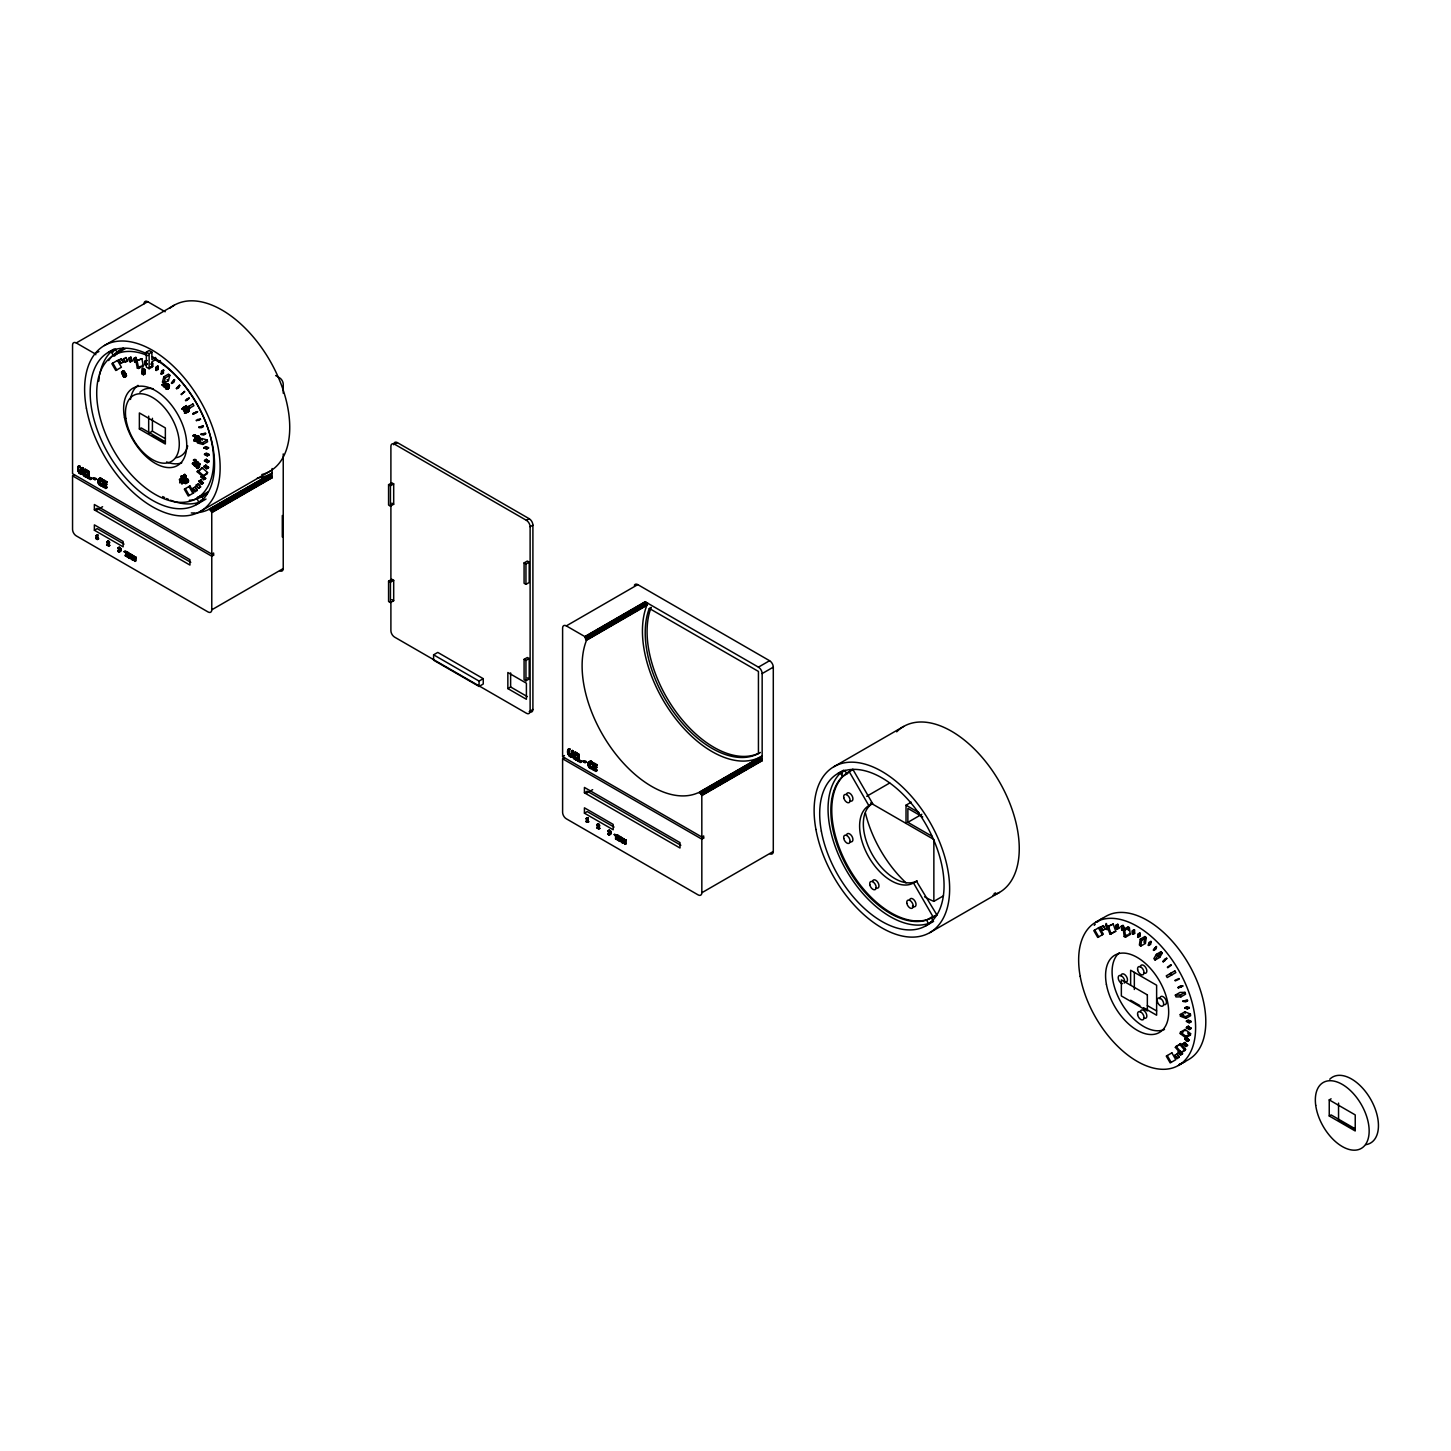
<?xml version="1.0" encoding="UTF-8"?>
<svg xmlns="http://www.w3.org/2000/svg" width="1451" height="1451" viewBox="0 0 1451 1451"><rect width="100%" height="100%" fill="white"/><g stroke="black" fill="none" stroke-linecap="round" stroke-linejoin="round"><path stroke-width="1.5" d="M166.611 384.914C163.491 390.011 170.22 388.179 166.956 384.805M165.487 385.494C167.391 380.96 170.384 390.011 166.52 389.176C161.805 385.513 172.034 382.248 167.844 388.142C164.217 385.676 170.801 381.722 169.132 387.453C167.228 392.006 164.235 382.955 168.098 383.789M196.611 437.422C199.531 433.305 200.292 447.724 196.737 439.617C197.118 435.064 192.548 433.359 195.976 437.549M200.419 440.397L197.953 435.808L198.061 440.233M283.235 453.909L283.235 568.556L211.773 609.819A5.242 3.029 60 0 1 208.055 611.959L76.268 535.872A5.242 3.029 60 0 1 72.55 529.434L72.55 475.855L211.773 556.223L213.623 555.153L213.623 553.012L211.773 554.082L211.755 512.62L272.099 477.778L272.099 468.528M701.812 795.547L762.156 760.723L762.156 673.572A5.242 3.029 60 0 0 758.438 667.152L645.169 601.748L584.844 636.572L566.325 625.889A5.242 3.029 60 0 0 562.607 628.029L562.607 756.642L703.681 838.079L703.681 835.939L701.831 837.009L701.812 795.547L700.089 792.681L697.75 792.917A98.45 56.843 60 0 1 612.576 749.931A98.45 56.843 60 0 1 586.222 641.016L584.844 636.572M187.088 481.224C182.264 477.724 186.091 486.357 188.158 479.701C182.373 475.293 186 487.373 188.503 480.535M196.955 437.73C197.844 435.354 200.038 441.213 198.406 441.576C193.582 435.663 204.138 436.878 197.608 441.576M185.057 480.589C188.449 484.707 188.158 475.62 184.132 481.369M155.783 370.277L155.928 367.139L157.778 366.069L158.105 369.497L155.783 370.277L157.633 369.189L157.778 366.069M156.236 370.567L156.382 367.429L158.25 366.359M204.5 460.856L206.368 459.26L209.125 461.563L207.275 462.633L204.5 460.856L206.368 459.26M207.275 462.633L209.162 461.037M1137.711 937.183L1137.856 934.063L1139.724 932.993L1140.033 936.403L1137.711 937.183L1139.579 936.113L1139.724 932.993M1138.183 937.473L1138.328 934.353L1140.178 933.283M1186.428 1027.78L1188.315 1026.183L1191.071 1028.487L1189.203 1029.557L1186.428 1027.78L1188.315 1026.183M1189.203 1029.557L1191.09 1027.961M80.041 473.733L81.691 473.77L81.945 468.6L83.07 467.966C85.954 477.832 75.851 471.267 79.225 465.753L79.932 466.152C83.541 475.384 77.248 476.236 78.118 466.388L79.225 465.753M569.282 748.68L568.175 749.315C564.802 754.846 574.886 761.412 572.002 751.527L573.127 750.893C576.011 760.759 565.908 754.194 569.282 748.68L569.989 749.079C567.033 754.067 575.104 759.272 572.42 750.475L573.127 750.893M645.169 601.748L646.547 606.173A98.45 56.843 60 0 0 672.919 715.107A98.45 56.843 60 0 0 758.075 758.093L762.156 755.917M83.414 471.956C81.601 477.633 92.538 475.475 85.029 476.599C79.007 473.969 85.917 465.172 87.785 472.083C81.075 472.554 84.811 467.875 87.731 472.047M87.731 475.384L85.228 474.386L84.539 471.303M101.878 485.795C98.124 483.909 96.618 477.397 102.985 480.843C96.201 472.137 100.355 486.72 101.878 485.795C95.24 485.94 98.741 473.643 101.878 481.496C99.23 473.498 98.215 486.901 105.669 485.414L106.775 484.054L103.239 483.292L103.239 481.605L106.957 481.75L103.638 479.846L101.57 481.079M573.471 754.883C571.875 760.85 582.83 758.238 574.596 759.199C569.191 756.08 576.283 748.39 577.843 755.01C571.132 755.481 574.868 750.802 577.788 754.973M577.226 758.474L575.285 757.313L574.596 754.248M591.228 768.685C590.575 768.032 584.898 760.052 593.042 763.788C590.122 756.116 586.313 767.67 592.715 768.087C585.714 771.08 588.181 755.826 591.935 764.423M592.77 767.198C588.181 767.833 589.668 757.93 592.987 763.752M84.775 469.326C80.657 471.575 88.293 477.016 85.536 476.853M574.487 752.416C570.805 755.028 579.294 760.741 575.086 759.544M183.842 408.765L182.064 409.128L183.533 407.278C189.029 418.069 189.482 408.565 184.676 407.495L186.544 405.573L183.896 407.096L185.51 409.871L186.363 409.273M186.78 412.374L189.12 410.379L185.601 406.951M184.331 474.531C188.449 478.322 181.194 475.892 184.749 474.241L186.073 476.2L183.334 479.175L180.867 476.273C184.422 474.404 182.899 481.75 181.339 476.073M142.851 368.173L145.281 370.168L142.488 369.642C143.576 370.966 145.789 376.861 141.745 373.506C145.372 373.288 144.356 372.381 142.851 368.173L141.926 371.329L143.722 373.687L141.781 372.816M142.706 372.272C145.191 378.149 146.515 367.919 141.926 371.329M195.123 461.871L192.384 463.74L195.014 466.061L196.085 465.045L193.981 463.177L196.175 462.851L196.611 461.345L195.051 459.441L193.582 459.713L195.123 461.871L196.52 461.037M118.891 550.002C121.358 554.536 121.666 544.923 117.857 547.861C119.236 548.605 119.871 552.359 117.803 550.673M607.915 830.788L610.254 834.361L610.798 831.604L609.402 830.208L607.915 830.788L609.257 832.13L608.676 834.398L607.86 833.6L610.817 831.822M182.989 408.602L183.207 407.477M183.588 480.916C191.623 473.824 184.64 490.438 184.513 480.39M194.398 434.919L193.019 435.536L195.051 437.259L194.017 440.886L196.647 441.576L201.816 438.547L207.203 439.998L207.547 441.757L202.922 444.423L197.536 442.99L197.173 441.231L202.56 442.664L207.203 439.998M109.514 543.146C106.522 546.229 111.709 541.658 108.154 541.042C107.211 541.549 106.739 545.286 108.571 546.229C112.453 544.597 104.037 543.726 108.571 545.812L109.696 545.177M596.742 824.549C600.823 821.502 598.882 830.099 598.356 825.692C596.47 822.445 597.395 829.029 598.628 829.174C602.51 827.523 594.094 826.653 598.628 828.757L599.753 828.104M132.023 556.821L131.968 554.754L127.126 553.194M617.183 839.803L618.307 839.168L622.098 842.632L623.205 841.997L622.533 838.261L620.756 836.901L619.178 837.717L617.183 836.139L617.183 839.803L619.178 840.945L623.458 838.478L624.837 841.308L623.712 841.943C621.246 832.856 620.556 843.756 624.674 841.834L623.857 839.204L622.751 843.013M161.115 373.977L161.551 371.039L163.401 369.969L163.437 373.252L161.115 373.977L162.965 372.889L163.401 369.969M161.569 374.322L162.004 371.402L163.872 370.313M203.902 466.678L205.842 465.118L208.509 467.694L206.659 468.764L203.902 466.678L205.842 465.118M206.659 468.764L208.581 467.204M1140.25 939.214L1139.38 945.073L1140.758 946.106L1145.401 943.44L1146.272 937.582L1144.893 936.548L1140.25 939.214L1141.629 940.266L1140.758 946.106M1144.893 936.548L1144.023 942.388L1145.401 943.44M1180.243 1033.602L1180.461 1032.133L1185.104 1029.466L1190.6 1033.638L1190.382 1035.107L1185.739 1037.773L1180.243 1033.602L1183.327 1031.806M1184.887 1030.917L1185.104 1029.466M1185.739 1037.773L1185.957 1036.322L1190.6 1033.638M122.827 372.998C121.957 365.924 129.973 379.854 124.26 375.501M121.539 372.181C130.209 371.801 122.156 383.536 122.464 371.637M195.014 466.061C190.77 464.447 199.15 462.216 193.582 459.713M196.357 464.701C198.878 466.66 200.456 470.342 198.297 462.96L200.075 464.538C198.279 466.75 195.105 465.045 196.955 462.506L197.88 461.962L200.075 464.538M184.767 477.415L186.091 477.452L186.073 476.2M97.67 534.766C94.75 537.759 98.414 532.082 98.015 538.248L96.891 538.901L96.891 535.582L95.911 535.528M588.072 821.193L587.728 817.693L587.655 820.958L585.968 821.629L588.634 821.883L586.948 821.828C588.78 817.094 584.009 819.216 587.655 818.491M163.854 376.788L162.421 382.157L163.763 383.354L168.407 380.67L169.84 375.301L168.497 374.104L163.854 376.788L165.196 377.967L163.763 383.354M192.384 463.74C195.069 463.703 197.808 459.26 193.418 460.33M198.297 462.96L197.372 463.486C200.546 466.986 195.395 470.178 196.81 465.354M197.282 464.157L197.88 461.962M197.173 471.738L202.179 467.73L207.547 472.5L207.203 473.842L202.56 476.508L197.173 471.738L200.274 469.961M200.22 464.03L199.15 465.082L197.372 463.486M201.816 469.072L202.179 467.73M202.56 476.508L207.547 472.5M1148.303 945.181L1149.029 942.497L1150.879 941.409L1150.607 944.51L1148.303 945.181L1150.171 944.111L1150.879 941.409M1148.757 945.58L1149.482 942.878L1151.332 941.808M1184.705 1038.989L1186.682 1037.465L1189.258 1040.313L1187.39 1041.383L1184.705 1038.989L1186.682 1037.465M1187.39 1041.383L1189.367 1039.859M182.227 476.907C183.769 480.843 187.197 476.654 183.824 474.767M166.212 385.984L164.144 386.909L162.095 385.005L163.909 384.751L162.222 384.588M162.984 385.295L163.836 382.52M164.144 386.909L164.779 381.976M163.528 385.803L165.614 381.522L164.235 381.649M125.892 375.809C122.229 368.772 121.231 371.039 124.641 376.534M651.154 607.352L649.159 608.785A94.515 54.558 60 0 0 675.35 714.527A94.515 54.558 60 0 0 757.785 753.885L760.306 752.452M171.472 383.1L174.338 379.6L173.775 382.465L171.472 383.1L174.338 379.6M171.907 383.536L174.773 380.035M201.09 476.98L203.104 475.511L205.552 478.576L203.684 479.646L201.09 476.98L203.104 475.511M203.684 479.646L205.716 478.159M1153.418 950.006L1156.266 946.524L1155.703 949.389L1153.418 950.006L1156.266 946.524M1153.853 950.459L1156.701 946.959M1183.018 1043.904L1185.05 1042.435L1187.48 1045.482L1185.63 1046.552L1183.018 1043.904L1185.05 1042.435M1185.63 1046.552L1187.643 1045.083M108.281 544.071L106.685 541.622M647.781 603.253L646.838 605.393L586.512 640.217M134.435 557.42L133.655 559.016C132.585 551.507 130.409 563.514 134.889 559.052L135.705 557.384L134.598 561.174L134.598 558.018C136.938 554.572 133.492 559.941 134.598 561.174M135.542 556.767L134.78 558.381L133.401 555.533L129.121 558.018L127.126 556.876L126.854 552.196L125.33 555.824L126.437 551.942L125.33 555.824M623.712 841.943L626.179 840.038L626.179 843.72L624.655 844.119L624.655 840.945L626.179 840.038M624.837 841.308L625.599 839.712M134.598 558.018L133.51 559.542L132.694 556.912L133.8 556.277C135.687 559.669 130.88 561.084 130.481 557.347L128.25 556.223L128.25 552.559L130.227 554.137L128.667 553.23L127.561 554.881L130.118 555.08M622.751 839.857L623.821 842.632L624.655 840.945M198.624 436.57L198.442 439.925L196.52 440.941C193.092 441.721 197.898 434.828 193.019 435.536M176.387 388.433L179.507 385.222L178.654 387.834L176.387 388.433L179.507 385.222M176.804 388.904L179.924 385.694M198.878 481.369L200.945 479.936L203.213 483.183L201.363 484.253L198.878 481.369L200.945 479.936M201.363 484.253L203.43 482.82M1156.393 954.341L1153.871 958.603L1155.105 960.054L1159.748 957.37L1162.269 953.107L1161.036 951.656L1156.393 954.341L1157.626 955.774L1155.105 960.054M1159.349 954.504L1161.036 951.656M1175.346 1047.35L1180.624 1043.595L1185.576 1049.381L1184.941 1050.451L1180.316 1053.136L1175.346 1047.35L1180.624 1043.595M1180.316 1053.136L1185.576 1049.381M610.708 834.198L609.148 834.996L607.824 833.581M193.854 440.088L195.196 439.036M194.434 440.379L196.193 438.692L195.25 439.236M622.57 839.621L620.974 840.383L622.098 842.632M181.049 394.182L184.803 391.806M181.429 394.708L184.422 391.298M196.175 485.142L198.515 488.243L196.175 485.142L198.297 483.782L200.619 486.883L198.515 488.243M198.297 483.782L200.365 487.173M1162.976 961.106C1173.696 952.4 1158.007 966.783 1164.845 960.036M1163.376 961.614L1166.35 958.204M1180.461 1055.167L1178.121 1052.066L1180.461 1055.167L1182.565 1053.789L1180.225 1050.687M1182.565 1053.789L1179.971 1050.996M115.046 349.727L117.857 352.375L112.67 355.586A84.013 48.5 60 0 0 108.662 360.555M844.573 770.898L847.384 773.564L842.179 776.775A84.013 48.5 60 0 0 848.908 870.219A84.013 48.5 60 0 0 926.645 920.061L928.35 923.58L932.993 920.895L931.288 917.377A84.013 48.5 60 0 0 936.874 914.91L916.488 881.192A44.636 25.773 60 0 1 865.54 838.624L865.195 837.354A44.636 25.773 60 0 1 872.577 803.509L852.88 769.411L849.161 771.551A84.013 48.5 60 0 0 844.228 775.16L843.104 776.231A84.013 48.5 60 0 0 852.589 874.191A84.013 48.5 60 0 0 933.174 917.05L936.874 914.91M115.627 349.165L110.421 352.393A87.949 50.767 60 0 0 99.647 374.938M117.857 352.375L118.42 351.831A84.013 48.5 60 0 1 123.353 348.222L119.653 350.362A84.013 48.5 60 0 0 114.72 353.971L113.595 355.06A84.013 48.5 60 0 0 112.525 356.202M845.153 770.354L839.929 773.583A87.949 50.767 60 0 0 846.967 871.416A87.949 50.767 60 0 0 928.35 923.58M847.384 773.564L847.946 773.02A84.013 48.5 60 0 1 852.88 769.411M609.474 834.942L610.381 831.623L609.039 830.135M185.402 400.313L189.011 397.755M185.764 400.857L189.374 398.299M193.001 488.316L195.178 491.581L193.001 488.316L195.159 486.992L197.028 490.511L195.159 486.992M1167.33 967.237L1170.939 964.679M1167.692 967.781L1171.302 965.223M1174.947 1055.222L1177.106 1058.505L1174.947 1055.222L1177.087 1053.916L1178.974 1057.434L1177.087 1053.916M272.099 472.99L268.018 475.166A98.45 56.843 60 0 1 257.407 477.923M213.623 555.153L72.55 473.697L72.55 345.102A5.242 3.029 60 0 1 76.268 342.944L147.73 301.699L165.178 311.765M104.454 345.501L174.066 305.309M76.268 342.944L94.787 353.645L98.904 351.559M108.39 352.321L114.212 348.966M113.849 355.277L124.042 349.383A82.689 47.738 60 0 1 125.366 348.657M119.145 359.902L121.358 358.705L123.117 362.224L120.905 363.421L119.145 359.902L120.905 363.421M123.716 358.687L125.947 357.545L127.47 361.118L125.221 362.26L123.716 358.687L125.221 362.26M128.595 358.216L130.862 357.127L132.132 360.737C128.214 364.981 128.178 352.684 130.282 361.807M133.746 358.506L136.049 357.49L137.047 361.063C134.181 364.691 132.095 357.236 136.049 357.49M155.62 359.648L151.902 361.789L151.902 367.121L149.127 368.735L146.333 367.121L146.333 352.121L149.127 350.507L151.902 352.121L151.902 359.648L155.62 357.49C154.169 360.011 161.768 364.89 160.263 360.501M129.864 361.807L132.132 360.737M135.886 361.045L141.872 358.723L143.323 365.779L138.679 368.463L137.337 368.101L135.886 361.045L141.872 358.723M134.743 362.079L137.047 361.063M146.333 352.121L149.127 353.718L151.902 352.121M121.594 371.873L123.408 370.821M122.773 371.492L123.698 370.948M121.576 372.562L124.024 371.166M122.084 372.599L123.77 371.601M121.684 373.016L124.351 371.51M121.884 373.542L124.224 372.091M123.788 372.49L124.713 371.946M122.464 373.632L124.478 372.435M122.174 374.14L123.117 373.614L122.954 375.501M124.151 373.034L125.076 372.49M144.647 361.372L146.968 360.483L144.647 361.372L145.082 364.8L147.403 363.911L145.082 364.8M122.555 374.848L123.48 374.304M124.55 373.687L125.475 373.143M124.931 374.376L125.856 373.832M123.553 375.537L125.584 374.376M123.335 376.045L126.146 374.449M137.337 368.101L140.421 366.305M124.042 376.154L124.967 375.628M123.698 376.48L126.346 374.975M124.024 376.825L126.473 375.428M124.333 377.042L126.509 375.791M124.913 377.169L126.328 376.353M150.741 364.147L152.591 363.076L152.736 366.359L150.414 367.194L152.736 366.359M142.307 371.474L143.83 370.658M141.926 368.699L145.281 369.57M142.488 369.642L145.281 370.168M142.797 371.71L143.722 371.166M143.214 372L144.393 371.057M141.98 373.052L142.905 372.526M143.377 372.163L144.628 371.275M141.745 373.506L142.67 372.98M143.522 372.363L144.846 371.565M142.271 373.36L143.196 372.816M143.703 372.762L145.046 371.891M142.579 373.651L143.504 373.125M143.758 372.98L145.191 372.236M142.271 374.032L145.263 372.617M142.579 374.267L144.647 373.143M142.905 374.467L143.83 373.941M144.374 373.596L145.3 373.052M143.232 374.63L145.281 373.397M143.522 374.703L145.082 373.905M165.196 377.967L169.84 375.301M164.689 382.066L165.614 381.522M162.095 385.005L165.088 386.383L164.453 385.259M166.085 384.334L167.264 383.626M165.867 384.606L167.79 383.626M165.668 385.005L166.611 384.461M164.289 386.492L168.443 384.062M167.373 385.059L168.751 384.388M167.572 385.277L169.005 384.751M165.269 387L166.811 386.256M165.323 387.417L166.756 386.565M167.863 386.057L169.187 385.132M165.432 387.834L166.756 386.873M167.863 386.365L169.295 385.549M165.867 387.689L166.792 387.163M167.808 386.691L168.751 386.147M165.614 388.215L166.883 387.435M168.425 386.51L169.35 385.984M165.867 388.56L167.046 387.671M168.407 386.982L169.332 386.438M166.321 388.451L167.482 388.088M168.334 387.471L169.259 386.927M166.176 388.904L169.132 387.453M166.52 389.176L167.445 388.632M166.829 389.321L168.951 387.961M167.101 389.376L168.534 388.632M139.369 429.006L165.36 444.024L165.36 427.936L139.369 412.936L139.369 429.006L141.237 427.936L165.36 441.866M78.118 466.388L79.932 466.152M182.427 408.402L183.37 407.876M182.445 408.71L183.388 408.021M182.064 409.128L183.243 408.402M78.826 466.805C75.924 471.829 83.813 476.889 81.238 468.201L83.07 467.966M78.154 470.813L79.261 470.178M186.218 408.583L187.143 408.039M78.227 471.375L79.352 470.723M186.435 408.583L187.614 408.13M78.862 471.357L79.986 470.704M186.961 408.801L187.886 408.275M78.39 471.865L79.497 471.23M187.215 409.037L188.14 408.493M78.934 471.666L80.059 471.013M187.487 409.345L188.412 408.801M72.55 475.855L74.4 474.767M78.626 472.355L80.168 471.339M79.225 472.282L80.331 471.648M187.759 409.781L188.684 409.236M78.898 472.754L80.549 471.92M83.033 470.414L85.174 469.29M79.225 473.117L80.821 472.174M82.834 470.831L83.94 470.197M83.324 470.124L85.645 469.399M186.363 411.594L188.884 409.635M80.041 473.044L81.147 472.391M82.707 471.375L83.813 470.741M165.396 438.674L152.409 431.183L148.691 433.305L148.673 416.147M186.327 411.612L188.539 410.833L187.941 409.037M188.104 410.542L189.029 410.016M79.587 473.443L82.308 472.047M83.668 471.158L86.153 469.634M186.58 411.649L189.12 410.379M82.653 472.065L86.661 469.961M187.161 411.667L189.156 410.706M81.927 472.99L83.033 472.355M85.029 470.958L86.153 470.324M188.213 411.54L189.138 411.014M80.476 473.969L84.503 471.847M84.521 470.033L87.078 470.324M189.065 411.286L184.44 413.245L187.215 412.392M80.857 474.078L82.798 473.135M85.591 471.357L86.697 470.723M82.834 473.534L84.539 472.464M85.972 470.976L87.441 470.686M86.026 471.829L87.133 471.194M83.523 473.661L84.63 473.008M86.679 472.718L87.785 471.085M83.033 474.205L84.793 473.516M86.371 472.3L89.146 471.466L89.146 476.871L91.522 478.231L90.397 479.592L87.332 477.832L87.332 471.702L89.146 471.466M83.324 474.822L84.992 473.987M83.668 475.366L85.228 474.386M84.394 475.384L85.518 474.749M84.067 475.855L85.192 475.202M84.702 475.674L85.827 475.039M193.001 413.426C206.133 407.767 186.417 417.906 195.178 412.646M84.539 476.273L86.153 475.257M85.591 476.146L86.715 475.493M193.309 414.007L197.028 411.576M85.029 476.599L87.169 475.547M85.972 476.98L87.078 476.327M86.353 477.016L87.459 476.381M86.679 477.034L87.785 476.381M87.332 477.832L89.146 476.871M88.039 472.119L88.039 477.506L91.522 478.231M93.009 478.05L96.129 478.576L95.022 479.955L93.009 478.05L96.129 478.576M93.009 478.794L96.129 479.32M196.175 420.246L200.619 419.375M196.429 420.844L198.297 419.774M198.515 419.847L200.365 418.777M98.233 479.193L100.373 478.068M98.015 479.61L99.14 478.957M99.72 478.812L100.844 478.159M97.888 480.154L99.013 479.501M98.849 479.936L101.352 478.413M97.852 480.843L101.008 478.939M98.614 480.716L99.72 480.081M100.228 479.737L101.842 478.739M97.888 481.605L99.013 480.952M101.171 479.737L102.277 479.102M98.577 481.26L99.702 480.626M100.772 480.136L101.896 479.501M98.614 481.877L99.738 481.224M101.516 480.1L102.622 479.465M98.033 482.312L99.14 481.678M101.225 480.607L102.332 479.955M98.722 482.421L99.829 481.786M101.878 480.517L102.985 479.864M98.233 482.983L99.357 482.331M98.868 482.929L99.992 482.294M98.523 483.582L100.192 482.766M98.868 484.144L100.427 483.165M99.593 484.162L100.699 483.509M99.267 484.616L100.391 483.981M198.878 427.156L203.213 426.05L201.58 427.737L198.878 427.156L203.213 426.05M99.901 484.453L101.008 483.8M99.72 485.033L101.334 484.035M199.095 427.755L203.43 426.648M100.228 485.378L101.915 484.271M101.262 484.96L102.985 484.199M106.775 484.761L103.239 484.017L103.239 486.285L106.957 487.137L105.832 488.515L102.531 486.593L102.531 480.481L105.832 482.385L106.957 481.75M100.736 485.632L101.842 484.979M101.171 485.74L102.658 485.142M103.239 481.605L106.957 482.476M102.531 486.593L103.638 485.958L106.957 487.862M103.239 483.292L106.775 484.054M103.239 486.285L106.957 487.137M193.745 435.445L194.96 434.955M193.183 436.334L195.25 435.064M193.835 436.098L195.522 435.209M194.434 436.261L195.758 435.391M194.688 436.497L195.976 435.626M195.25 436.425L196.175 435.899M194.906 436.824L196.338 436.189M195.051 437.259L196.465 436.497M196.774 436.406L197.699 435.862M195.087 437.694L198.279 435.844M201.09 434.067L205.552 433.359L203.847 435.028L201.09 434.067L205.552 433.359M196.393 437.168L197.318 436.642M197.681 436.515L198.606 435.989M196.393 437.64L198.914 436.189M201.254 434.665L205.716 433.94M194.615 439.018L195.54 438.492M196.447 438.238L197.39 437.694M197.898 437.259L199.204 436.479M196.991 438.111L199.458 436.86M196.574 438.928L197.499 438.402M198.225 437.749L199.15 437.223M198.352 438.093L199.676 437.295M194.017 440.886L197.572 441.05L195.359 439.853M198.479 438.492L199.404 437.948M196.737 439.617L197.662 439.091M198.95 438.365L199.893 437.821M196.919 440.233L198.315 439.544M199.15 438.964L200.075 438.438M197.644 440.814L198.442 439.925M199.295 439.653L200.238 439.109M197.808 441.086L200.347 439.816M197.88 441.848L199.839 440.614M198.188 442.065L199.458 441.666L198.533 442.192M198.841 442.247L199.785 441.703M94.369 509.881L189.954 565.074L189.954 559.705L94.369 504.513L94.369 509.881L97.144 508.267L190.788 562.335M203.902 447.634L205.77 446.563L208.509 447.652L206.731 449.302L203.902 447.634L206.659 448.722L208.509 447.652M96.709 510.135L102.604 506.725M203.974 448.214L205.842 447.144L208.581 448.214M193.654 460.402L195.051 459.441M204.5 454.127L206.35 453.057L209.125 454.489L207.293 456.122L204.5 454.127L207.275 455.578L209.125 454.489M193.926 460.475L195.359 459.659M194.234 460.656L195.667 459.894M204.518 454.689L206.368 453.601L209.162 455.052M194.561 460.892L195.939 460.167M194.833 461.182L196.175 460.439M195.033 461.527L196.357 460.729M192.548 463.141L193.473 462.597M193.056 463.721L196.611 461.345M194.742 462.742L196.665 461.926M195.685 462.724L196.629 462.198M194.47 463.613L196.447 462.597M195.141 465.571L196.085 465.045M196.756 464.955L197.989 464.084M197.263 464.792L198.388 464.411M195.867 465.88L196.955 465.626M197.227 465.336L198.152 464.81M195.667 466.46L196.592 465.916M196.03 466.17L197.209 465.989M196.139 467.077L197.481 466.351M196.284 466.515L197.789 467.331L199.113 465.227M197.953 466.351L199.295 465.553M196.429 467.403L199.44 465.898M183.624 475.257L184.549 474.713M196.719 467.694L199.512 466.243M181.121 477.016L182.427 476.254M183.878 475.493L185.238 474.803M197.046 467.929L199.531 466.587M181.302 477.452L182.59 476.672M182.028 478.576C183.134 476.363 185.202 477.034 184.241 476.817M197.354 468.111L199.458 466.968M182.899 476.581L185.51 475.166M197.626 468.183L199.349 467.24M181.52 477.869L182.79 477.071M183.062 476.889L184.005 476.345M184.422 476.218L185.746 475.529M181.774 478.25L183.08 477.488M183.66 477.034L185.547 476.055M182.336 478.195L183.261 477.669M183.969 477.325L184.894 476.799M182.3 478.83L186.181 476.49M182.572 479.03L183.515 478.485M183.914 478.395L186.236 476.762M94.369 530.232L123.135 546.846L123.135 541.495L94.369 524.881L94.369 530.232L97.144 528.636L124.006 544.125M182.844 479.138L186.2 477.27M183.334 479.175L184.658 478.431M183.751 480.263L186.327 478.594M183.624 480.571L184.549 480.045M185.764 479.102L187.016 478.63M186.399 479.302L187.324 478.776M183.642 481.279L187.614 478.993M186.308 479.882L187.451 479.465M183.769 481.696L185.111 481.097M186.707 480.172L187.904 479.302M183.987 482.113L185.256 481.387M186.889 480.444L188.158 479.701M184.513 482.185L185.438 481.641M187.016 480.734L187.959 480.19M184.241 482.512L185.619 481.823M187.088 480.988L188.376 480.136M184.531 482.838L186.054 481.986M184.821 483.056L188.557 480.916M185.129 483.201L186.054 482.657M187.578 481.786L188.503 481.26M185.456 483.256L186.744 482.693M187.252 482.385L188.394 481.569M186.2 483.11L187.904 482.131M95.911 535.872L98.015 534.947M95.911 538.321C99.194 536.761 94.079 540.824 96.492 536.199M96.891 538.901L98.577 538.575L97.453 539.591L95.911 538.702M198.769 487.953L200.619 486.883M108.39 541.114L106.703 542.148L108.607 541.223M107.465 542.275L109.006 541.531M195.178 491.581L197.318 490.275M107.682 542.438L109.17 541.695M107.846 542.656L109.297 541.894M107.973 542.91L109.405 542.112M107.973 543.472L109.532 542.547M106.612 544.597L109.55 542.783M106.612 545.104L109.206 543.635M196.538 498.509L206.749 492.615A82.689 47.738 60 0 0 208.019 491.816M194.108 499.652A84.013 48.5 60 0 0 197.136 498.872L198.061 498.328A84.013 48.5 60 0 0 203.648 495.861L207.366 493.721A84.013 48.5 60 0 1 201.78 496.188L203.485 499.724L198.841 502.391A87.949 50.767 60 0 1 170.456 500.196M117.857 547.861L119.345 547.263M117.894 548.387L119.798 547.462M118.42 548.405L120.306 548.841L118.238 547.916M118.873 548.659L120.469 548.061L119.036 548.841M118.42 549.494L120.596 548.26M196.338 504.64L206.006 499.053M118.42 549.911L120.687 548.46M120.759 548.895C115.137 555.28 122.882 547.916 118.909 550.02M118.873 550.201L120.705 549.149M117.767 551.162L120.27 549.911M118.166 551.561L120.596 549.893M118.402 551.743L120.759 550.255M118.637 551.906L120.796 550.473M118.873 552.015L120.796 550.927M119.272 552.069L120.651 551.271M125.33 552.595L124.26 551.543L125.366 550.89L127.924 552.813L126.854 552.196M124.26 551.979L126.437 551.942M124.26 551.543L127.924 552.378M125.747 552.831L128.25 552.559M200.274 511.459L269.886 471.267M127.561 554.881L128.667 553.23M125.747 556.078L126.437 555.189M129.121 554.355L130.227 553.702M129.121 558.018L127.561 555.316L130.118 555.515M127.126 556.876L128.667 554.681M197.082 512.765A98.45 56.843 60 0 0 207.693 509.99L269.668 474.622L272.099 477.778M131.515 554.445L129.012 555.733M209.125 509.428L269.904 474.677M127.561 553.883L130.427 555.515L131.968 554.754M209.579 509.519L270.358 474.912M130.427 555.515L132.15 554.917M209.796 509.609L270.593 475.076M130.717 555.715L132.331 555.116M210.268 509.918L270.829 475.275M130.01 555.28L130.844 557.057L132.476 555.334M210.486 510.117L271.047 475.511M129.121 557.583L132.585 555.588M210.703 510.335L271.246 475.747M210.921 510.589L271.428 476.019M131.497 559.397L132.603 558.744L129.574 554.627L129.574 558.29L130.699 557.637M132.041 559.705L130.916 557.456L132.64 556.458M211.755 512.62L211.266 511.133L271.609 476.309M130.916 557.456L132.585 556.585M132.875 556.513L133.982 555.878M129.574 558.29L131.116 557.891M211.429 511.423L271.754 476.599M211.538 511.731L271.881 476.889M211.646 512.022L271.972 477.198M211.719 512.33L272.044 477.488M135.016 561.428L136.122 560.775L136.122 557.111M390.899 484.598L390.899 446.364A5.242 3.029 60 0 1 394.618 444.224L397.393 442.628L529.198 518.714A5.242 3.029 60 0 1 532.898 525.135L532.898 709.485A5.242 3.029 60 0 1 529.198 711.625M388.578 484.688L391.824 482.82L393.693 483.89L393.693 504.241L390.446 506.127L388.578 505.057L388.578 484.688L390.446 485.759L393.693 483.89M388.578 581.144L391.824 579.275L393.693 580.346L393.693 600.696L390.446 602.582L388.578 601.512L388.578 581.144L390.446 582.214L393.693 580.346M394.618 444.224L526.405 520.329L529.198 518.714M390.899 601.494L390.899 630.713A5.242 3.029 60 0 0 394.618 637.134L526.405 713.239A5.242 3.029 60 0 0 530.123 711.081L530.123 526.749L532.898 525.135M524.083 562.915L527.33 561.047L529.198 562.117L529.198 582.486L525.951 584.354L524.083 583.284L524.083 562.915L525.951 563.986L529.198 562.117M433.595 654.818L437.767 652.406L483.256 678.669L483.256 684.02L479.066 686.432L433.595 660.187L433.595 654.818L479.066 681.081L483.256 678.669M566.325 625.889L637.787 584.626L769.574 660.713A5.242 3.029 60 0 1 773.292 667.152L773.292 851.483A5.242 3.029 60 0 1 770.064 853.877M524.083 659.371L527.33 657.503L529.198 658.573L529.198 678.941L525.951 680.809L524.083 679.739L524.083 659.371L525.951 660.441L529.198 658.573M585.061 636.735L645.405 601.911M585.297 636.935L645.622 602.111M585.515 637.17L645.84 602.328M585.714 637.406L646.04 602.582M585.896 637.678L646.239 602.854M586.077 637.968L646.402 603.126M586.222 638.259L646.547 603.416M586.349 638.549L646.674 603.725M586.44 638.857L646.783 604.015M586.512 639.147L646.838 604.323M586.567 639.438L646.892 604.614M586.567 639.982L646.91 604.886M507.85 688.59L526.405 699.291L526.405 683.221L507.85 672.502L507.85 688.59L510.625 686.976L527.33 696.625M530.123 711.081L532.898 709.485M568.175 749.315L569.989 749.079M568.883 749.732C565.908 754.701 573.997 759.907 571.295 751.128L572.42 750.475M562.607 756.642L564.457 755.572M568.212 753.758L569.318 753.105M568.284 754.302L569.409 753.649M568.447 754.81L570.043 753.631M568.992 754.593L570.116 753.958M773.292 851.483L701.831 892.746A5.242 3.029 60 0 1 698.112 894.886L566.325 818.799A5.242 3.029 60 0 1 562.607 812.36L562.607 758.782L564.457 757.712M568.683 755.3L570.225 754.266M569.282 755.227L570.388 754.574M568.955 755.699L570.606 754.865M573.091 753.341L575.231 752.217M569.282 756.062L570.878 755.119M572.891 753.758L573.997 753.123M573.381 753.051L575.702 752.325M570.098 755.971L571.204 755.336M572.764 754.302L573.87 753.668M569.644 756.388L572.365 754.992M573.725 754.085L576.21 752.561M570.098 756.66L572.293 755.209M572.71 755.01L575.866 753.105M571.984 755.917L573.091 755.282M575.086 753.903L576.718 752.906M570.533 756.896L571.658 756.243M572.764 755.753L574.56 754.792M574.578 752.96L577.135 753.269M570.914 757.005L573 755.735M575.648 754.302L576.754 753.649M572.891 756.479L574.596 755.391M576.029 753.903L577.498 753.613M576.083 754.756L577.19 754.121M573.58 756.588L574.687 755.935M576.736 755.645L577.843 754.03M573.091 757.132L574.215 756.497M576.428 755.245L579.203 754.411L579.203 759.798L581.579 761.158L580.454 762.519L577.389 760.759L577.389 754.647L579.203 754.411M573.725 757.096L574.85 756.443M573.381 757.748L575.049 756.914M573.725 758.293L575.285 757.313M574.451 758.311L575.575 757.676M574.124 758.782L575.249 758.148M574.759 758.601L575.884 757.966M574.596 759.199L576.21 758.202M575.648 759.073L576.773 758.438M575.594 759.78L577.843 758.347M576.029 759.907L577.135 759.254M576.41 759.943L577.516 759.308M576.736 759.961L577.843 759.326M577.389 760.759L579.203 759.798M578.097 755.046L578.097 760.433L581.579 761.158M583.066 760.995L586.186 761.503L585.079 762.9L583.066 760.995L586.186 761.503M583.066 761.739L586.186 762.247M588.29 762.12L590.43 760.995M588.072 762.537L589.197 761.902M589.777 761.739L590.902 761.104M587.945 763.081L589.07 762.446M588.906 762.863L591.409 761.34M587.909 763.77L591.065 761.884M588.671 763.661L589.777 763.008M590.285 762.664L591.899 761.666M587.945 764.532L589.07 763.879M588.634 764.205L589.759 763.552M590.829 763.063L592.334 762.029M588.671 764.804L589.795 764.169M591.573 763.026L592.679 762.392M588.09 765.239L589.197 764.604M591.283 763.534L592.389 762.881M758.438 667.152L769.574 660.713M588.78 765.366L589.886 764.713M591.935 763.444L593.042 762.791M588.29 765.91L589.414 765.276M591.627 764.006L593.695 762.773L597.014 764.677L595.889 766.055L593.296 764.55L593.296 766.219L596.833 766.98L595.726 768.341L593.296 766.944L593.296 769.211L597.014 770.082L595.889 771.442L592.588 769.52L592.588 763.407L595.889 765.33L597.014 764.677M588.925 765.874L590.049 765.221M588.58 766.527L589.686 765.874M589.124 766.328L590.249 765.693M588.925 767.071L590.484 766.092M593.296 764.55L597.014 765.403M589.324 767.561L590.757 766.454M589.958 767.379L591.065 766.745M589.777 767.978L591.391 766.962M593.296 766.219L596.833 766.98M590.285 768.305L591.972 767.198M591.319 767.905L593.042 767.126M593.296 766.944L596.833 767.706M590.793 768.558L591.899 767.924M591.935 768.74L593.042 768.087M592.588 769.52L593.695 768.885L597.014 770.789M593.296 769.211L597.014 770.082M762.156 673.572L773.292 667.152M584.427 792.808L680.011 848.001L680.011 842.632L584.427 787.44L584.427 792.808L587.202 791.194L680.845 845.262M586.766 793.062L592.661 789.652M584.427 813.177L613.193 829.772L613.193 824.422L584.427 807.808L584.427 813.177L587.202 811.562L614.063 827.07M585.968 818.473L587.728 817.693M585.968 818.799L588.072 817.874M585.968 821.266L587.655 820.958M585.968 821.629L588.634 821.883M586.948 821.828L588.634 821.52M597.105 824.621L598.447 824.059M596.76 825.093L598.664 824.15M597.522 825.202L599.063 824.458M597.739 825.365L599.227 824.64M597.903 825.583L599.354 824.839M598.03 825.837L599.463 825.039M598.03 826.399L599.553 825.256M596.669 827.523L599.608 825.71M598.447 826.725L599.571 826.091M596.669 828.031L599.444 826.363M608.295 830.843L609.402 830.208M607.951 831.314L609.855 830.389M608.477 831.35L609.819 830.806M608.93 831.586L610.381 830.806M609.094 831.786L610.526 830.988M608.622 832.511L610.653 831.187M608.477 832.838L610.744 831.387M608.93 833.128L610.762 832.094M607.824 834.107L610.436 832.548M608.223 834.488L610.653 832.838M608.459 834.67L610.817 833.2M608.695 834.833L610.853 833.4M608.93 834.942L610.853 833.872M614.317 834.47L617.981 835.304L615.804 835.776L615.804 839.004L615.387 835.522L616.494 834.887L614.317 834.47L617.981 835.304M617.618 836.81L621.082 839.893L620.176 838.007L617.618 837.826L618.725 836.175L620.284 836.647L615.804 835.776M615.387 838.751L616.911 838.352L616.911 835.123M617.618 837.826L618.725 836.175M615.804 839.004L616.911 838.352M619.178 837.281L620.284 836.647M698.983 792.373L759.508 757.531L762.156 760.723M620.284 840.31L617.618 838.243L617.618 839.621L618.725 837.608L620.176 838.442M620.067 838.206L621.572 837.372M699.4 792.373L759.961 757.622M622.026 837.68L619.069 838.66M699.854 792.536L760.197 757.712M620.774 838.66L622.207 837.844M700.089 792.681L760.65 758.021M620.992 838.878L622.388 838.043M700.543 793.044L760.886 758.22M620.067 839.603L622.533 838.261M700.76 793.262L761.104 758.438M619.178 840.945L622.642 838.515M700.978 793.516L761.303 758.692M620.974 840.383L622.697 839.404M701.159 793.788L761.485 758.946M621.246 840.383L619.631 837.553L619.631 841.217C622.153 840.02 620.865 838.642 623.205 841.997M622.932 839.44L624.039 838.805M701.323 794.06L761.666 759.236M619.631 841.217L621.173 840.818M701.486 794.35L761.811 759.526M701.595 794.658L761.938 759.834M701.704 794.967L762.029 760.124M701.776 795.257L762.101 760.433M621.554 842.324L622.66 841.671M622.352 842.777L623.857 842.36L623.857 839.204M623.821 842.632L624.946 841.979M624.655 844.119L626.179 843.72M562.607 758.782L701.831 839.15L703.681 838.079M833.98 766.672L903.592 726.479M837.916 773.492L843.738 770.136M866.719 796.291L889.735 782.996M933.174 917.05L913.495 882.952A44.636 25.773 60 0 1 861.84 840.764L861.477 839.494A44.636 25.773 60 0 1 868.859 805.65L872.559 803.509M906.023 823.406L906.023 805.178L911.246 802.167M922.727 816.967L907.873 808.388L907.873 822.336L921.802 814.283M913.495 882.952L917.195 880.811M924.577 896.809A87.949 50.767 60 0 0 932.376 900.745L933.864 901.361L943.458 895.829M926.645 920.061L931.288 917.377M925.865 925.811L933.592 921.367M929.801 932.648L999.413 892.456M1095.777 922.183L1105.988 916.288A82.689 47.738 60 0 1 1188.677 964.044A82.689 47.738 60 0 1 1188.677 1059.52L1178.466 1065.415M1101.091 926.826L1103.304 925.629L1105.063 929.13L1102.833 930.327L1101.091 926.826L1102.833 930.327M1105.644 925.593C1106.442 916.869 1108.655 938.525 1106.043 925.538M1107.331 926.736L1113.225 924.051L1115.746 931.234L1111.103 933.918L1109.87 933.936L1107.331 926.736L1113.225 924.051M1107.167 929.166L1109.017 928.096M1115.692 925.43L1117.977 924.414L1118.975 927.987C1116.109 931.615 1114.042 924.16 1117.977 924.414M1116.69 929.003L1118.975 927.987M1121.061 926.482C1124.053 922.909 1125.577 930.345 1121.786 930L1121.061 926.482L1123.364 925.52M1109.87 933.936L1115.746 931.234M1121.786 930L1127.989 927.026L1129.368 927.57L1130.238 934.426L1125.595 937.11L1124.217 936.566L1123.346 929.71L1124.725 930.254L1129.368 927.57M1132.215 930.817L1134.537 929.982L1134.682 933.283C1131.399 936.729 1131.091 929.529 1134.537 929.982M1124.217 936.566L1127.318 934.789M1132.36 934.118L1134.682 933.283M1141.629 940.266L1146.272 937.582M1157.626 955.774L1162.269 953.107M1164.881 959.8L1166.749 958.73M1174.947 980.332L1178.974 978.5M1175.237 980.93L1179.264 979.08M1178.121 987.17C1191.761 982.998 1171.447 990.543 1180.461 986.753M1178.375 987.75L1182.311 985.682M1175.346 995.114L1179.989 992.43L1184.941 992.375L1185.576 994.171L1180.933 996.855L1175.981 996.91L1175.346 995.114L1180.316 995.06L1184.941 992.375M1183.018 1000.99L1187.48 1000.265L1185.793 1001.934L1183.018 1000.99L1187.48 1000.265M1183.2 1001.589L1187.643 1000.864M1184.705 1007.846L1186.555 1006.776L1189.258 1007.502L1187.517 1009.152L1184.705 1007.846L1187.39 1008.572L1189.258 1007.502M1184.832 1008.427L1186.682 1007.357L1189.367 1008.082M1180.243 1014.503L1184.887 1011.819L1190.382 1013.995L1190.6 1015.718L1185.957 1018.384L1180.461 1016.226L1180.243 1014.503L1185.739 1016.679L1190.382 1013.995M1180.461 1016.226L1183.544 1014.43M1186.428 1021.051L1188.278 1019.98L1191.071 1021.413L1189.24 1023.028L1186.428 1021.051L1189.203 1022.483L1191.071 1021.413M1186.446 1021.595L1188.315 1020.525L1191.09 1021.957M1177.106 1058.505L1179.264 1057.18M1329.243 1099.894L1355.234 1114.912L1355.234 1130.982L1329.243 1115.982L1329.243 1099.894L1331.111 1098.824M1329.243 1115.982L1331.111 1114.912L1355.234 1128.842M131.189 557.456L131.551 556.477M121.358 358.705L123.117 362.224M195.159 412.936L197.318 412.157M1103.304 925.629L1105.063 929.13M125.947 357.545L127.47 361.118M1180.225 986.68L1182.565 986.281M130.862 357.127L131.715 360.737M199.549 441.068L198.569 440.27M141.98 365.416L143.323 365.779M184.712 478.195L183.733 477.524M1128.86 933.882L1130.238 934.426M131.497 556.241L131.116 554.645M152.591 363.076L152.264 366.124M275.654 375.537L279.517 377.786A5.242 3.029 60 0 1 283.235 384.207L283.235 393.203M649.304 608.422L758.438 671.432L758.438 753.522M391.824 503.171L393.693 504.241M906.023 805.178L919.009 812.687M907.873 822.336L932.014 836.266M870.564 802.929L933.864 839.476L933.864 901.361M1147.342 1005.597L1156.61 1010.948M152.373 435.445L163.546 441.884M1130.637 1000.229L1139.924 1005.579M1143.624 1007.738L1156.628 1015.228L1156.628 985.229L1130.637 970.229L1130.637 985.229M1355.252 1129.912L1338.547 1120.263L1338.547 1103.105M391.824 599.626L393.693 600.696M527.33 677.871L529.198 678.941M91.522 478.957L88.438 477.179L88.438 471.067M581.579 761.884L578.496 760.106L578.496 753.994M624.492 840.347L625.073 844.355M614.317 834.905L615.387 835.522M127.561 555.316L130.227 556.948M98.577 538.956L97.017 537.686M109.696 545.594C105.47 544.796 111.128 542.348 107.791 540.969M599.753 828.521C595.708 827.777 601.059 825.093 597.848 823.914M617.618 839.621L619.178 840.51M1188.278 1026.709L1191.071 1028.487M1186.446 1027.254L1189.24 1029.031M206.35 459.786L209.125 461.563M204.518 460.348L207.293 462.107M94.787 353.645L95.839 354.751M1187.625 1033.021L1190.382 1035.107M1180.461 1032.133L1185.957 1036.322M205.77 465.608L208.509 467.694M203.974 466.188L206.731 468.292M1186.555 1037.918L1189.258 1040.313M1184.832 1038.535L1187.517 1040.929M167.065 379.473L168.407 380.67M196.955 462.506L199.295 464.574M193.309 463.195L195.939 465.535M197.536 470.396L202.922 475.166M186.853 409.436L187.578 410.542M906.023 882.807L905.37 882.208A87.949 50.767 60 0 1 865.431 813.05M1184.887 1042.834L1187.48 1045.482M1183.2 1043.505L1185.793 1046.153M202.94 475.91L205.552 478.576M201.254 476.581L203.847 479.229M1158.497 955.919L1159.748 957.37M1179.989 1044.666L1184.941 1050.451M1175.981 1046.28L1180.933 1052.066M200.746 480.281L203.213 483.183M199.095 481.006L201.58 483.89M1164.5 959.292L1165.226 960.544M840.51 773.02L842.741 776.231M111.002 351.831L113.232 355.06M187.143 398.825L187.614 399.787M1170.903 973.168L1171.882 974.872M1170.195 973.567L1171.175 975.272M1098.425 927.914L1102.361 934.734M1094.78 930.018L1098.715 936.856M1167.239 1055.548L1171.175 1062.368M849.161 771.551L868.859 805.65M188.956 406.244L189.954 407.949M188.249 406.661L189.247 408.366M182.608 407.822L185.692 413.263M182.917 409.291L185.002 412.918M188.956 486.52L192.892 493.34M180.25 479.084L181.302 480.916M181.647 481.514L182.717 483.346M112.833 363.113L116.769 369.932M185.311 488.624L189.247 495.444M179.652 479.41L180.722 481.26M181.067 481.859L182.119 483.691M180.377 481.442L179.325 479.61L180.577 478.884L183.044 483.147L181.792 483.872L180.722 482.04M197.136 498.872L198.841 502.391M1179.971 986.1L1180.715 987.351M198.043 419.176L198.769 420.445M1180.316 995.06L1180.933 996.855M1108.582 926.736L1111.103 933.918M1117.542 924.36L1118.54 927.933M1116.127 925.484L1117.125 929.057M135.614 357.436L136.612 361.009M134.181 358.56L135.179 362.151M1122.911 925.412L1123.636 928.93M1121.514 926.609L1122.222 930.127M201.816 438.547L202.179 440.306M202.56 442.664L202.922 444.423M137.228 361.408L138.679 368.463M1185.739 1016.679L1185.957 1018.384M1184.887 1011.819L1185.104 1013.542M1127.989 927.026L1128.425 930.454M1124.725 930.254L1125.595 937.11M145.1 361.553L145.535 364.981M1134.065 929.746L1134.21 933.047M1132.669 931.052L1132.814 934.353M1134.337 972.37L1134.337 989.509M701.831 839.15L701.831 892.746M620.067 840.002L620.067 841.471M618.307 835.486L618.307 839.168M594.402 763.897L594.402 765.584M594.402 766.291L594.402 768.577M586.549 819.126L586.549 821.592M525.951 563.986L525.951 584.354M525.951 660.441L525.951 680.809M510.625 672.901L510.625 686.976M479.066 681.081L479.066 686.432M390.899 504.821L390.899 581.252M390.446 485.759L390.446 506.127M390.446 582.214L390.446 602.582M282.31 515.504L282.31 536.943M211.773 556.223L211.773 609.819M152.409 418.305L152.409 431.183M149.127 353.718L149.127 368.735M143.431 369.098L143.431 370.458M132.694 556.912L132.694 560.086M130.01 557.075L130.01 558.526M104.345 480.97L104.345 482.639M104.345 483.364L104.345 485.632M103.638 479.846L103.638 485.958M82.362 467.548L82.362 471.394M181.774 462.796A44.636 25.773 60 0 1 166.593 461.944M130.499 399.424A44.636 25.773 60 0 1 137.99 385.349M203.031 494.737A82.689 47.738 60 0 1 197.536 497.167M114.393 356.13A82.689 47.738 60 0 1 120.342 351.523M155.184 359.376A82.689 47.738 60 0 1 207.003 488.08A82.689 47.738 60 0 1 107.174 437.694A82.689 47.738 60 0 1 147.857 355.676M1164.5 1029.43A44.636 25.773 60 0 1 1121.677 1003.53A44.636 25.773 60 0 1 1119.32 952.781M1184.977 1061.66A82.689 47.738 60 0 1 1179.463 1064.091M1094.254 925.357A82.689 47.738 60 0 1 1095.269 924.178M1097.428 921.984A82.689 47.738 60 0 1 1102.288 918.429M1159.966 998.905A4.589 2.648 60 0 1 1162.632 996.474A4.589 2.648 60 0 1 1166.332 1001.244A4.589 2.648 60 0 1 1164.446 1004.672M1122.294 983.705A4.589 2.648 60 0 1 1118.195 977.702A4.589 2.648 60 0 1 1122.348 976.523A4.589 2.648 60 0 1 1124.217 983.161M1120.988 975.924A4.589 2.648 60 0 1 1125.577 975.362A4.589 2.648 60 0 1 1126.484 982.001M1140.341 967.055A4.589 2.648 60 0 1 1143.678 965.423A4.589 2.648 60 0 1 1146.834 971.027A4.589 2.648 60 0 1 1143.624 972.895M1140.341 1012.072A4.589 2.648 60 0 1 1143.678 1010.44A4.589 2.648 60 0 1 1146.834 1016.045A4.589 2.648 60 0 1 1143.624 1017.913M995.694 892.873A94.515 54.558 60 0 1 994.098 893.526M841.362 774.707A87.949 50.767 60 0 1 842.378 773.365M896.682 731.83A95.82 55.319 60 0 1 998.651 780.511A95.82 55.319 60 0 1 993.028 895.267M872.523 881.501A4.589 2.648 60 0 1 876.096 880.485A4.589 2.648 60 0 1 878.961 886.053A4.589 2.648 60 0 1 875.769 887.776M909.577 900.128A4.589 2.648 60 0 1 913.278 899.221A4.589 2.648 60 0 1 915.998 904.989A4.589 2.648 60 0 1 912.407 906.149M846.477 835.196A4.589 2.648 60 0 1 850.05 834.18A4.589 2.648 60 0 1 852.916 839.766A4.589 2.648 60 0 1 849.724 841.471M846.477 794.477A4.589 2.648 60 0 1 850.05 793.461A4.589 2.648 60 0 1 852.916 799.029A4.589 2.648 60 0 1 849.724 800.752M1329.751 1079.236A38.071 21.983 60 0 1 1371.159 1100.13A38.071 21.983 60 0 1 1365.953 1144.639M634.359 585.297A5.242 3.029 60 0 1 637.787 584.626M759.635 752.815A94.515 54.558 60 0 1 677.2 713.457A94.515 54.558 60 0 1 651.027 607.715M393.693 444.768A5.242 3.029 60 0 1 397.393 442.628M526.405 520.329A5.242 3.029 60 0 1 530.123 526.749M187.723 445.892A38.071 21.983 60 0 1 176.079 457.682M139.876 392.278A38.071 21.983 60 0 1 153.334 388.759M152.373 356.674A87.949 50.767 60 0 1 207.167 494.047A87.949 50.767 60 0 1 100.572 438.311A87.949 50.767 60 0 1 146.515 353.609M168.516 499.398A87.949 50.767 60 0 1 166.575 498.527M164.634 497.566A87.949 50.767 60 0 1 162.675 496.55M98.813 381.16A87.949 50.767 60 0 1 99.303 376.952M201.907 500.16A87.949 50.767 60 0 1 200.311 500.541M112.852 352.176A87.949 50.767 60 0 1 113.94 350.924M192.548 499.942A84.013 48.5 60 0 1 189.337 500.287M169.767 308.283A95.82 55.319 60 0 1 271.373 363.24A95.82 55.319 60 0 1 261.797 474.568M144.012 303.839A5.242 3.029 60 0 1 147.73 301.699M195.178 512.91A98.45 56.843 60 0 1 191.296 512.965M283.235 568.556A5.242 3.029 60 0 1 280.007 570.932M117.477 360.428L111.854 363.675L115.79 370.495L121.412 367.248L117.477 360.428M192.892 403.977L184.313 408.928L185.311 410.633L193.89 405.681L192.892 403.977M182.699 480.1L179.67 482.657L182.699 480.1M189.954 485.958L184.313 489.205L188.249 496.024L193.89 492.778L189.954 485.958M1099.405 927.352L1093.782 930.599L1097.718 937.419L1103.359 934.172L1099.405 927.352M1174.838 970.9L1166.259 975.852L1167.239 977.557L1175.818 972.605L1174.838 970.9M1171.882 1052.864L1166.259 1056.11L1170.195 1062.93L1175.818 1059.683L1171.882 1052.864M1147.342 994.878L1121.351 979.878L1121.351 995.948L1147.342 1010.948L1147.342 994.878M124.46 417.471A44.636 25.773 60 0 0 176.786 465.916A44.636 25.773 60 0 0 164.308 397.266A44.636 25.773 60 0 0 124.46 417.471M1106.406 984.395A44.636 25.773 60 0 0 1158.732 1032.84A44.636 25.773 60 0 0 1146.254 964.19A44.636 25.773 60 0 0 1106.406 984.395M1080.197 976.36A82.689 47.738 60 0 0 1177.16 1066.14A82.689 47.738 60 0 0 1154.017 938.924A82.689 47.738 60 0 0 1080.197 976.36M1157.281 1001.19A4.589 2.648 60 0 0 1162.686 1006.105A4.589 2.648 60 0 0 1161.326 999.013A4.589 2.648 60 0 0 1157.281 1001.19M1137.638 969.812A4.589 2.648 60 0 0 1143.062 974.727A4.589 2.648 60 0 0 1141.701 967.654A4.589 2.648 60 0 0 1137.638 969.812M1137.638 1014.829A4.589 2.648 60 0 0 1143.062 1019.745A4.589 2.648 60 0 0 1141.701 1012.653A4.589 2.648 60 0 0 1137.638 1014.829M821.339 831.097A87.949 50.767 60 0 0 924.45 926.572A87.949 50.767 60 0 0 899.856 791.303A87.949 50.767 60 0 0 821.339 831.097M815.915 829.446A95.82 55.319 60 0 0 928.259 933.465A95.82 55.319 60 0 0 901.47 786.061A95.82 55.319 60 0 0 815.915 829.446M869.784 884.693A4.589 2.648 60 0 0 875.189 889.608A4.589 2.648 60 0 0 873.847 882.516A4.589 2.648 60 0 0 869.784 884.693M906.839 903.32A4.589 2.648 60 0 0 912.244 908.235A4.589 2.648 60 0 0 910.902 901.162A4.589 2.648 60 0 0 906.839 903.32M843.738 838.388A4.589 2.648 60 0 0 849.143 843.303A4.589 2.648 60 0 0 847.783 836.229A4.589 2.648 60 0 0 843.738 838.388M843.738 797.669A4.589 2.648 60 0 0 849.143 802.584A4.589 2.648 60 0 0 847.783 795.493A4.589 2.648 60 0 0 843.738 797.669M1315.712 1105.299A38.071 21.983 60 0 0 1359.406 1149.301A38.071 21.983 60 0 0 1351.625 1091.732A38.071 21.983 60 0 0 1315.712 1105.299M125.838 418.341A38.071 21.983 60 0 0 169.531 462.325A38.071 21.983 60 0 0 161.75 404.756A38.071 21.983 60 0 0 125.838 418.341M86.407 408.257A95.82 55.319 60 0 0 198.751 512.294A95.82 55.319 60 0 0 171.962 364.89A95.82 55.319 60 0 0 86.407 408.257"/></g></svg>
